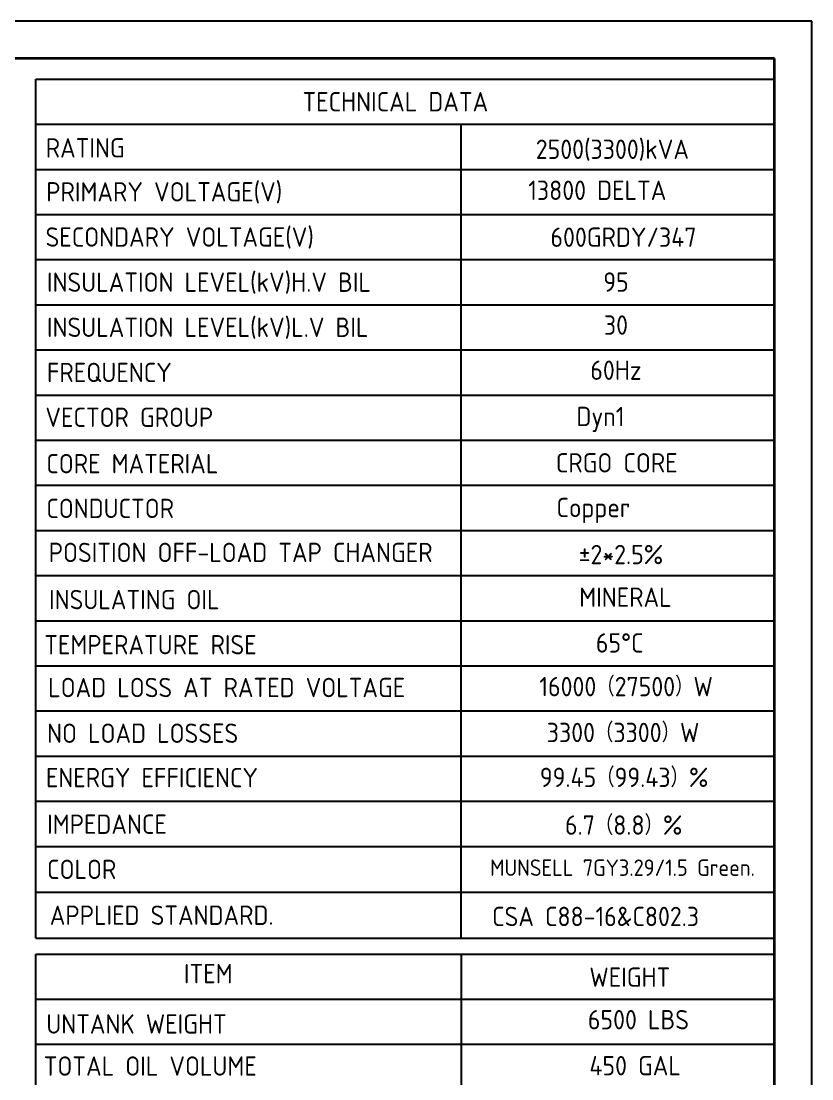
# Model space of a CAD drawing. Extents: x 54056 to 359947, y -41534 to 373650.
# Drawn here: x 84809 to 87342, y -37828 to -34442 of the extents above; entities that cross this region are included whole.
import ezdxf
from ezdxf.enums import TextEntityAlignment as Align

# ---------------------------------------------------------------- set-up
doc = ezdxf.new("R2010")
doc.units = 0
doc.header["$LTSCALE"] = 3
doc.header["$MEASUREMENT"] = 0
doc.layers.add('A', color=3, linetype='CONTINUOUS')
doc.layers.add('S', color=254, linetype='CONTINUOUS')
doc.layers.add('标注、文本', color=3, linetype='CONTINUOUS', lineweight=25)
doc.layers.add('粗实线', color=7, linetype='CONTINUOUS', lineweight=35)
doc.styles.add('ST_WIN', font='isocp2.shx', dxfattribs={"bigfont": 'hzdxfst.shx'})

msp = doc.modelspace()

# ---------------------------------------------------------------- linework, layer by layer
at = {"layer": 'A'}
for p, q in [((84855.714, -37377.524), (84855.714, -34627.068)), ((84855.714, -34627.068), (87222.627, -34627.068)), ((84855.714, -34771.588), (87222.627, -34771.588)), ((86217.997, -37377.524), (86217.997, -34771.588)), ((84855.714, -34916.108), (87222.627, -34916.108)), ((84855.714, -35060.629), (87222.627, -35060.629)), ((84855.714, -35205.149), (87222.627, -35205.149)), ((84855.714, -35349.669), (87222.627, -35349.669)), ((84855.714, -35494.189), (87222.627, -35494.189)), ((84855.714, -35638.71), (87222.627, -35638.71)), ((84855.714, -35783.23), (87222.627, -35783.23)), ((84855.714, -35927.75), (87222.627, -35927.75)), ((84855.714, -36072.273), (87222.627, -36072.273)), ((84855.714, -36216.793), (87222.627, -36216.793)), ((84855.714, -36361.313), (87222.627, -36361.313)), ((84855.714, -36505.833), (87222.627, -36505.833)), ((84855.714, -36650.354), (87222.627, -36650.354)), ((84855.714, -36794.874), (87222.627, -36794.874)), ((84855.714, -36939.394), (87222.627, -36939.394)), ((84855.714, -38006.886), (84855.714, -37428.806)), ((84855.714, -37428.806), (87222.627, -37428.806)), ((86219.423, -38006.886), (86219.423, -37428.806)), ((84855.714, -37573.326), (87222.627, -37573.326)), ((84855.714, -37717.846), (87222.627, -37717.846))]:
    msp.add_line(p, q, dxfattribs=at)
for points in [[(84856.572, -37083.914), (87222.627, -37083.914)], [(84855.714, -37230.719), (87222.627, -37230.719)], [(84855.714, -37377.524), (87222.627, -37377.524)]]:
    msp.add_lwpolyline(points, dxfattribs=at)
at = {"layer": '标注、文本'}
for p, q in [((87342.024, -34441.574), (77312.67, -34441.574)), ((87342.024, -41533.76), (87342.024, -34441.574))]:
    msp.add_line(p, q, dxfattribs=at)
at = {"layer": '粗实线'}
for p, q in [((87222.627, -34560.971), (77909.655, -34560.971)), ((87222.627, -41414.363), (87222.627, -34560.971))]:
    msp.add_line(p, q, dxfattribs=at)

# ---------------------------------------------------------------- texts
at = {"layer": 'S', "style": 'ST_WIN'}
for s, height, p in [('TECHNICAL DATA', 61.93724, (85710.13, -34730.591)), ('RATING', 61.9372, (84887.492, -34878.348)), ('2500(3300)kVA', 61.93724, (86457.434, -34882.786)), ('PRIMARY VOLTAGE(V)', 61.93724, (84889.021, -35019.048)), ('13800 DELTA', 61.93724, (86433.338, -35014.132)), ('SECONDARY VOLTAGE(V)', 61.93724, (84887.014, -35163.815)), ('600GRDY/347', 61.93724, (86504.552, -35164.342)), ('INSULATION LEVEL(kV)H.V BIL', 61.93724, (84891.431, -35308.335)), ('INSULATION LEVEL(kV)L.V BIL', 61.93724, (84891.431, -35452.856)), ('FREQUENCY', 61.9372, (84891.431, -35597.376)), ('VECTOR GROUP', 61.93724, (84886.269, -35741.017)), ('Dyn1', 61.9372, (86587.825, -35738.445)), ('CORE MATERIAL', 61.93724, (84889.436, -35889.496)), ('CRGO CORE', 61.9372, (86521.882, -35886.835)), ('Copper', 61.9372, (86523.775, -36029.912)), ('CONDUCTOR', 61.9372, (84889.436, -36032.764)), ('INSULATING OIL', 61.93724, (84898.174, -36324.742)), ('TEMPERATURE RISE', 61.93724, (84882.714, -36469.263)), ('LOAD LOSS AT RATED VOLTAGE', 61.93724, (84895.275, -36606.295)), ('NO LOAD LOSSES', 61.93724, (84891.921, -36752.664)), ('ENERGY EFFICIENCY', 61.93724, (84888.075, -36894.811)), ('IMPEDANCE', 61.9372, (84891.921, -37043.989)), ('COLOR', 61.9372, (84891.921, -37188.509)), ('APPLIED STANDARD.', 61.93724, (84900.482, -37335.396)), ('CSA C88-16&C802.3', 61.93724, (86317.644, -37339.392)), ('ITEM', 61.9372, (85330.22, -37522.555)), ('WEIGHT', 61.9372, (86629.186, -37533.789)), ('UNTANK WEIGHT', 61.93724, (84889.283, -37683.663)), ('6500 LBS', 61.9372, (86624.403, -37669.901)), ('TOTAL OIL VOLUME', 61.93724, (84881.198, -37818.38))]:
    msp.add_text(s, height=height, dxfattribs=at).set_placement(p)
for s, height, p in [('95', 61.9372, (86714.437, -35307.809)), ('30', 61.9372, (86714.437, -35445.739)), ('60Hz', 61.9372, (86714.437, -35590.26)), ('%%P2*2.5%%%', 61.93724, (86730.432, -36180.516)), ('MINERAL', 61.9372, (86744.814, -36317.125)), ('65%%DC', 61.9372, (86726.37, -36463.485)), ('16000（27500）W', 61.93724, (86746.846, -36603.313)), ('3300（3300）W', 61.93724, (86737.151, -36750.3)), ('99.45（99.43）%%%', 61.93724, (86740.43, -36893.864)), ('6.7（8.8）%%%', 61.93724, (86739.225, -37046.715)), ('MUNSELL 7GY3.29/1.5 Green.', 52.64665, (86735.269, -37178.524)), ('450 GAL', 61.9372, (86775.867, -37817.158))]:
    msp.add_text(s, height=height, dxfattribs=at).set_placement(p, align=Align.CENTER)
at = {"layer": 'S', "insert": (84897.151, -36111.836), "char_height": 61.93724, "width": 1596.1382, "attachment_point": 1, "style": 'ST_WIN'}
msp.add_mtext('POSITION OFF-LOAD TAP CHANGER', dxfattribs=at)

doc.saveas('drawing.dxf')
